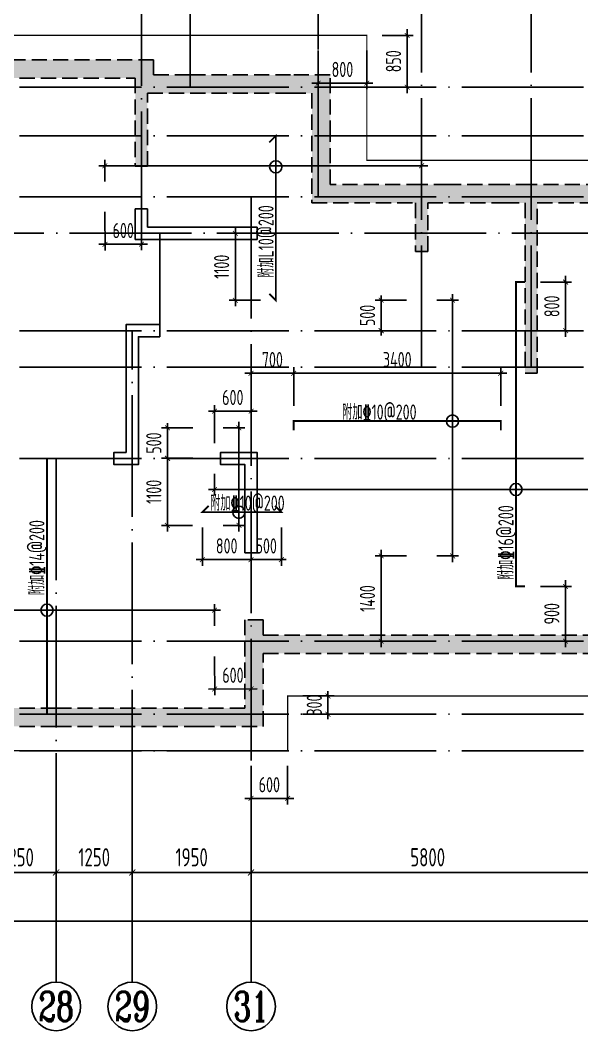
# Model space of a CAD drawing. Extents: x -668857 to 154266, y -275694 to 291306.
# Drawn here: x -389166 to -379946, y 195067 to 211667 of the extents above; entities that cross this region are included whole.
import ezdxf
from ezdxf.enums import TextEntityAlignment as Align

# ---------------------------------------------------------------- set-up
doc = ezdxf.new("R2010")
doc.units = 0
doc.header["$LTSCALE"] = 1000
doc.linetypes.add('DASH', pattern=[0.35, 0.25, -0.1])
doc.linetypes.add('DOTE', pattern=[2.42, 2, -0.2, 0.02, -0.2])
doc.layers.get('0').update_dxf_attribs({"linetype": 'CONTINUOUS'})
doc.layers.get('DEFPOINTS').update_dxf_attribs({"linetype": 'CONTINUOUS'})
for name, color, linetype in [('A-AXIS', 1, 'CONTINUOUS'), ('A-DOTE', 10, 'DOTE'), ('AXIS_NUM', 7, 'CONTINUOUS'), ('S-B板配筋', 6, 'CONTINUOUS'), ('S-B板配筋号', 7, 'CONTINUOUS'), ('S-J基础底板', 5, 'CONTINUOUS'), ('S-J基础底板标注', 3, 'CONTINUOUS'), ('S-Q墙填充', 252, 'CONTINUOUS'), ('S-Q墙实线', 6, 'CONTINUOUS'), ('S-Q墙虚线', 6, 'DASH'), ('S-Y一般标注', 3, 'CONTINUOUS')]:
    doc.layers.add(name, color=color, linetype=linetype)
doc.styles.add('TSSD_Axis', font='complex.shx', dxfattribs={"width": 0.7, "bigfont": 'hztxt.shx'})
doc.styles.add('TSSD_DIMENSION', font='Tssdeng.shx', dxfattribs={"width": 0.7, "bigfont": 'tssdchn.shx'})
doc.styles.add('TSSD_REIN', font='tssdeng.shx', dxfattribs={"width": 0.7, "height": 300, "bigfont": 'tssdchn.shx'})
doc.dimstyles.new('TSSD_100_100', dxfattribs={"dimtxt": 300, "dimasz": 100, "dimexe": 100, "dimexo": 250, "dimgap": 100, "dimtad": 1, "dimdec": 0, "dimzin": 0, "dimdsep": 46, "dimtxsty": 'TSSD_DIMENSION', "dimblk": 'ARCHTICK', "dimcen": 0, "dimdle": 100, "dimclrt": 7, "dimadec": 0, "dimazin": 0, "dimtfac": 1, "dimtdec": 0, "dimtix": 1, "dimtmove": 2, "dimatfit": 3, "dimldrblk": 'ARCHTICK', "dimfxl": 0, "dimtolj": 1, "dimtzin": 0, "dimarcsym": 0})
doc.dimstyles.new('TSSD_100_100$0', dxfattribs={"dimtxt": 300, "dimasz": 80, "dimexe": 100, "dimexo": 250, "dimgap": 100, "dimtad": 1, "dimdec": 0, "dimzin": 0, "dimdsep": 46, "dimtxsty": 'TSSD_DIMENSION', "dimblk": 'ARCHTICK', "dimcen": 0, "dimdle": 100, "dimclrd": 3, "dimclre": 3, "dimclrt": 7, "dimadec": 0, "dimazin": 0, "dimtfac": 1, "dimtdec": 0, "dimtix": 1, "dimtmove": 2, "dimatfit": 3, "dimldrblk": 'ARCHTICK', "dimfxl": 0, "dimtolj": 1, "dimtzin": 0, "dimarcsym": 0})

# ---------------------------------------------------------------- blocks, each defined once
blk = doc.blocks.new('_ArchTick')
at = {"color": 0, "linetype": 'ByBlock', "const_width": 0.15}
blk.add_lwpolyline([(-0.5, -0.5), (0.5, 0.5)], dxfattribs=at)
blk = doc.blocks.new('*D826')
at = {"layer": 'DEFPOINTS', "color": 0}
for p in [(-380876, 207366), (-380213, 207366), (-380876, 206567)]:
    blk.add_point(p, dxfattribs=at)
at = {"layer": 'S-J基础底板标注', "color": 3, "lineweight": -2}
for p, q in [((-380626, 207366), (-380113, 207366)), ((-380213, 206467), (-380213, 207466)), ((-380626, 206567), (-380113, 206567))]:
    blk.add_line(p, q, dxfattribs=at)
at = {"layer": 'S-J基础底板标注', "color": 3, "lineweight": -2, "xscale": 80, "yscale": 80, "zscale": 80}
for p, rotation in [((-380213, 207366), 89.99728698922796), ((-380213, 206567), 269.997286989228)]:
    blk.add_blockref('_ArchTick', p, dxfattribs=dict(at, rotation=rotation))
at = {"layer": 'S-J基础底板标注', "color": 7, "insert": (-380438, 206967), "char_height": 250, "attachment_point": 5, "rotation": 89.9973, "style": 'TSSD_DIMENSION'}
blk.add_mtext('\\A1;800', dxfattribs=at)
blk = doc.blocks.new('*D901')
at = {"layer": 'DEFPOINTS', "color": 0, "ltscale": 0.5}
for p in [(-382576, 207067), (-382576, 202867), (-382068, 202867)]:
    blk.add_point(p, dxfattribs=at)
at = {"layer": 'S-J基础底板标注', "color": 3, "lineweight": -2, "ltscale": 0.5}
for p, q in [((-382326, 207067), (-381968, 207067)), ((-382068, 207167), (-382068, 202767)), ((-382326, 202867), (-381968, 202867))]:
    blk.add_line(p, q, dxfattribs=at)
at = {"layer": 'S-J基础底板标注', "color": 3, "lineweight": -2, "ltscale": 0.5, "xscale": 80, "yscale": 80, "zscale": 80}
for p, rotation in [((-382068, 207067), 90.00042564271044), ((-382068, 202867), 270.0004256427104)]:
    blk.add_blockref('_ArchTick', p, dxfattribs=dict(at, rotation=rotation))
blk = doc.blocks.new('*D856')
at = {"layer": 'DEFPOINTS', "color": 0}
for p in [(-383240, 202867), (-382576, 202867), (-382576, 201467)]:
    blk.add_point(p, dxfattribs=at)
at = {"layer": 'S-J基础底板标注', "color": 3, "lineweight": -2}
for p, q in [((-382826, 202867), (-383340, 202867)), ((-383240, 201367), (-383240, 202967)), ((-382826, 201467), (-383340, 201467))]:
    blk.add_line(p, q, dxfattribs=at)
at = {"layer": 'S-J基础底板标注', "color": 3, "lineweight": -2, "xscale": 80, "yscale": 80, "zscale": 80}
for p, rotation in [((-383240, 202867), 90), ((-383240, 201467), 270)]:
    blk.add_blockref('_ArchTick', p, dxfattribs=dict(at, rotation=rotation))
at = {"layer": 'S-J基础底板标注', "color": 7, "insert": (-383465, 202167), "char_height": 250, "attachment_point": 5, "rotation": 90, "style": 'TSSD_DIMENSION'}
blk.add_mtext('\\A1;1400', dxfattribs=at)
blk = doc.blocks.new('*D857')
at = {"layer": 'DEFPOINTS', "color": 0}
for p in [(-384676, 205867), (-385376, 205082), (-384676, 205082)]:
    blk.add_point(p, dxfattribs=at)
at = {"layer": 'S-J基础底板标注', "color": 3, "lineweight": -2}
for p, q in [((-385476, 205867), (-384576, 205867)), ((-385376, 205332), (-385376, 205967)), ((-384676, 205332), (-384676, 205967))]:
    blk.add_line(p, q, dxfattribs=at)
at = {"layer": 'S-J基础底板标注', "color": 3, "lineweight": -2, "xscale": 80, "yscale": 80, "zscale": 80, "rotation": 180}
blk.add_blockref('_ArchTick', (-385376, 205867), dxfattribs=at)
at = {"layer": 'S-J基础底板标注', "color": 3, "lineweight": -2, "xscale": 80, "yscale": 80, "zscale": 80}
blk.add_blockref('_ArchTick', (-384676, 205867), dxfattribs=at)
at = {"layer": 'S-J基础底板标注', "color": 7, "insert": (-385026, 206092), "char_height": 250, "attachment_point": 5, "style": 'TSSD_DIMENSION'}
blk.add_mtext('\\A1;700', dxfattribs=at)
blk = doc.blocks.new('*D858')
at = {"layer": 'DEFPOINTS', "color": 0}
for p in [(-381276, 205867), (-384676, 205082), (-381276, 205082)]:
    blk.add_point(p, dxfattribs=at)
at = {"layer": 'S-J基础底板标注', "color": 3, "lineweight": -2}
for p, q in [((-384776, 205867), (-381176, 205867)), ((-384676, 205332), (-384676, 205967)), ((-381276, 205332), (-381276, 205967))]:
    blk.add_line(p, q, dxfattribs=at)
at = {"layer": 'S-J基础底板标注', "color": 3, "lineweight": -2, "xscale": 80, "yscale": 80, "zscale": 80, "rotation": 180}
blk.add_blockref('_ArchTick', (-384676, 205867), dxfattribs=at)
at = {"layer": 'S-J基础底板标注', "color": 3, "lineweight": -2, "xscale": 80, "yscale": 80, "zscale": 80}
blk.add_blockref('_ArchTick', (-381276, 205867), dxfattribs=at)
at = {"layer": 'S-J基础底板标注', "color": 7, "insert": (-382976, 206092), "char_height": 250, "attachment_point": 5, "style": 'TSSD_DIMENSION'}
blk.add_mtext('\\A1;3400', dxfattribs=at)
blk = doc.blocks.new('*D902')
at = {"layer": 'DEFPOINTS', "color": 0, "ltscale": 0.5}
for p in [(-390976, 201975), (-390976, 201467), (-385976, 201467)]:
    blk.add_point(p, dxfattribs=at)
at = {"layer": 'S-J基础底板标注', "color": 3, "lineweight": -2, "ltscale": 0.5}
for p, q in [((-390976, 201717), (-390976, 202075)), ((-385976, 201717), (-385976, 202075)), ((-385876, 201975), (-391076, 201975))]:
    blk.add_line(p, q, dxfattribs=at)
at = {"layer": 'S-J基础底板标注', "color": 3, "lineweight": -2, "ltscale": 0.5, "xscale": 80, "yscale": 80, "zscale": 80, "rotation": 180.0000000000004}
blk.add_blockref('_ArchTick', (-390976, 201975), dxfattribs=at)
at = {"layer": 'S-J基础底板标注', "color": 3, "lineweight": -2, "ltscale": 0.5, "xscale": 80, "yscale": 80, "zscale": 80}
blk.add_blockref('_ArchTick', (-385976, 201975), dxfattribs=at)
blk = doc.blocks.new('*D861')
at = {"layer": 'DEFPOINTS', "color": 0}
for p in [(-385976, 201467), (-385376, 201469), (-385374, 200683)]:
    blk.add_point(p, dxfattribs=at)
at = {"layer": 'S-J基础底板标注', "color": 3, "lineweight": -2}
for p, q in [((-385975, 201217), (-385973, 200581)), ((-385375, 201219), (-385373, 200583)), ((-386074, 200680), (-385274, 200683))]:
    blk.add_line(p, q, dxfattribs=at)
at = {"layer": 'S-J基础底板标注', "color": 3, "lineweight": -2, "xscale": 80, "yscale": 80, "zscale": 80}
for p, rotation in [((-385974, 200681), 180.1836981249845), ((-385374, 200683), 0.1836981249844818)]:
    blk.add_blockref('_ArchTick', p, dxfattribs=dict(at, rotation=rotation))
at = {"layer": 'S-J基础底板标注', "color": 7, "insert": (-385674, 200907), "char_height": 250, "attachment_point": 5, "rotation": 0.1837, "style": 'TSSD_DIMENSION'}
blk.add_mtext('\\A1;600', dxfattribs=at)
blk = doc.blocks.new('*D905')
at = {"layer": 'DEFPOINTS', "color": 0, "ltscale": 0.5}
for p in [(-386084, 204970), (-386084, 203369), (-385576, 203369)]:
    blk.add_point(p, dxfattribs=at)
at = {"layer": 'S-J基础底板标注', "color": 3, "lineweight": -2, "ltscale": 0.5}
for p, q in [((-385576, 205070), (-385576, 203269)), ((-385834, 204970), (-385476, 204970)), ((-385834, 203369), (-385476, 203369))]:
    blk.add_line(p, q, dxfattribs=at)
at = {"layer": 'S-J基础底板标注', "color": 3, "lineweight": -2, "ltscale": 0.5, "xscale": 80, "yscale": 80, "zscale": 80}
for p, rotation in [((-385576, 204970), 89.9999260210089), ((-385576, 203369), 269.9999260210089)]:
    blk.add_blockref('_ArchTick', p, dxfattribs=dict(at, rotation=rotation))
blk = doc.blocks.new('*D871')
at = {"layer": 'DEFPOINTS', "color": 0}
for p in [(-386748, 204970), (-386084, 204970), (-386084, 204470)]:
    blk.add_point(p, dxfattribs=at)
at = {"layer": 'S-J基础底板标注', "color": 3, "lineweight": -2}
for p, q in [((-386748, 204970), (-386748, 205050)), ((-386334, 204970), (-386848, 204970)), ((-386748, 204470), (-386748, 204970)), ((-386334, 204470), (-386848, 204470)), ((-386748, 204470), (-386748, 204390))]:
    blk.add_line(p, q, dxfattribs=at)
at = {"layer": 'S-J基础底板标注', "color": 3, "lineweight": -2, "xscale": 80, "yscale": 80, "zscale": 80}
for p, rotation in [((-386748, 204970), 269.9859109120483), ((-386748, 204470), 89.98591091204825)]:
    blk.add_blockref('_ArchTick', p, dxfattribs=dict(at, rotation=rotation))
at = {"layer": 'S-J基础底板标注', "color": 7, "insert": (-386973, 204720), "char_height": 250, "attachment_point": 5, "rotation": 89.9859, "style": 'TSSD_DIMENSION'}
blk.add_mtext('\\A1;500', dxfattribs=at)
blk = doc.blocks.new('*D872')
at = {"layer": 'DEFPOINTS', "color": 0}
for p in [(-386176, 203584), (-385376, 203584), (-385376, 202806)]:
    blk.add_point(p, dxfattribs=at)
at = {"layer": 'S-J基础底板标注', "color": 3, "lineweight": -2}
for p, q in [((-386176, 203334), (-386176, 202706)), ((-385376, 203334), (-385376, 202706)), ((-386276, 202806), (-385276, 202806))]:
    blk.add_line(p, q, dxfattribs=at)
at = {"layer": 'S-J基础底板标注', "color": 3, "lineweight": -2, "xscale": 80, "yscale": 80, "zscale": 80, "rotation": 180}
blk.add_blockref('_ArchTick', (-386176, 202806), dxfattribs=at)
at = {"layer": 'S-J基础底板标注', "color": 3, "lineweight": -2, "xscale": 80, "yscale": 80, "zscale": 80}
blk.add_blockref('_ArchTick', (-385376, 202806), dxfattribs=at)
at = {"layer": 'S-J基础底板标注', "color": 7, "insert": (-385776, 203031), "char_height": 250, "attachment_point": 5, "style": 'TSSD_DIMENSION'}
blk.add_mtext('\\A1;800', dxfattribs=at)
blk = doc.blocks.new('*D873')
at = {"layer": 'DEFPOINTS', "color": 0}
for p in [(-385376, 203584), (-384877, 203584), (-384877, 202806)]:
    blk.add_point(p, dxfattribs=at)
at = {"layer": 'S-J基础底板标注', "color": 3, "lineweight": -2}
for p, q in [((-385376, 203334), (-385376, 202706)), ((-384877, 203334), (-384877, 202706)), ((-385376, 202806), (-385456, 202806)), ((-385376, 202806), (-384877, 202806)), ((-384877, 202806), (-384797, 202806))]:
    blk.add_line(p, q, dxfattribs=at)
at = {"layer": 'S-J基础底板标注', "color": 3, "lineweight": -2, "xscale": 80, "yscale": 80, "zscale": 80}
blk.add_blockref('_ArchTick', (-385376, 202806), dxfattribs=at)
at = {"layer": 'S-J基础底板标注', "color": 3, "lineweight": -2, "xscale": 80, "yscale": 80, "zscale": 80, "rotation": 180}
blk.add_blockref('_ArchTick', (-384877, 202806), dxfattribs=at)
at = {"layer": 'S-J基础底板标注', "color": 7, "insert": (-385127, 203031), "char_height": 250, "attachment_point": 5, "style": 'TSSD_DIMENSION'}
blk.add_mtext('\\A1;500', dxfattribs=at)
blk = doc.blocks.new('*D124')
at = {"layer": 'DEFPOINTS', "color": 0}
for p in [(43350, 3600), (45300, 3600), (45300, 2600)]:
    blk.add_point(p, dxfattribs=at)
at = {"layer": 'S-Y一般标注', "color": 0, "lineweight": -2}
for p, q in [((43350, 3350), (43350, 2500)), ((45300, 3350), (45300, 2500)), ((43250, 2600), (45400, 2600))]:
    blk.add_line(p, q, dxfattribs=at)
at = {"layer": 'S-Y一般标注', "color": 0, "lineweight": -2, "xscale": 100, "yscale": 100, "zscale": 100, "rotation": 180}
blk.add_blockref('_ArchTick', (43350, 2600), dxfattribs=at)
at = {"layer": 'S-Y一般标注', "color": 0, "lineweight": -2, "xscale": 100, "yscale": 100, "zscale": 100}
blk.add_blockref('_ArchTick', (45300, 2600), dxfattribs=at)
at = {"layer": 'S-Y一般标注', "color": 7, "insert": (44325, 2850), "char_height": 300, "attachment_point": 5, "style": 'TSSD_DIMENSION'}
blk.add_mtext('\\A1;1950', dxfattribs=at)
blk = doc.blocks.new('ts_axno')
at = {"color": 0, "linetype": 'ByBlock', "lineweight": -2}
blk.add_circle((0, 0), 0.5, dxfattribs=at)
at = {"color": 0, "linetype": 'ByBlock', "lineweight": -2, "style": 'TSSD_Axis', "width": 0.7}
blk.add_attdef('A', text='', height=0.6, dxfattribs=at).set_placement((0, 0), align=Align.MIDDLE_CENTER)
blk = doc.blocks.new('*D125')
at = {"layer": 'DEFPOINTS', "color": 0}
for p in [(45300, 3600), (51100, 3600), (51100, 2600)]:
    blk.add_point(p, dxfattribs=at)
at = {"layer": 'S-Y一般标注', "color": 0, "lineweight": -2}
for p, q in [((45300, 3350), (45300, 2500)), ((51100, 3350), (51100, 2500)), ((45200, 2600), (51200, 2600))]:
    blk.add_line(p, q, dxfattribs=at)
at = {"layer": 'S-Y一般标注', "color": 0, "lineweight": -2, "xscale": 100, "yscale": 100, "zscale": 100, "rotation": 180}
blk.add_blockref('_ArchTick', (45300, 2600), dxfattribs=at)
at = {"layer": 'S-Y一般标注', "color": 0, "lineweight": -2, "xscale": 100, "yscale": 100, "zscale": 100}
blk.add_blockref('_ArchTick', (51100, 2600), dxfattribs=at)
at = {"layer": 'S-Y一般标注', "color": 7, "insert": (48200, 2850), "char_height": 300, "attachment_point": 5, "style": 'TSSD_DIMENSION'}
blk.add_mtext('\\A1;5800', dxfattribs=at)
blk = doc.blocks.new('*D128')
at = {"layer": 'DEFPOINTS', "color": 0}
for p in [(4600, 3600), (54600, 3600), (54600, 1800)]:
    blk.add_point(p, dxfattribs=at)
at = {"layer": 'S-Y一般标注', "color": 0, "lineweight": -2}
for p, q in [((4600, 3350), (4600, 1700)), ((54600, 3350), (54600, 1700)), ((4500, 1800), (54700, 1800))]:
    blk.add_line(p, q, dxfattribs=at)
at = {"layer": 'S-Y一般标注', "color": 0, "lineweight": -2, "xscale": 100, "yscale": 100, "zscale": 100, "rotation": 180}
blk.add_blockref('_ArchTick', (4600, 1800), dxfattribs=at)
at = {"layer": 'S-Y一般标注', "color": 0, "lineweight": -2, "xscale": 100, "yscale": 100, "zscale": 100}
blk.add_blockref('_ArchTick', (54600, 1800), dxfattribs=at)
at = {"layer": 'S-Y一般标注', "color": 7, "insert": (29600, 2050), "char_height": 300, "attachment_point": 5, "style": 'TSSD_DIMENSION'}
blk.add_mtext('\\A1;50000', dxfattribs=at)
blk = doc.blocks.new('*D149')
at = {"layer": 'DEFPOINTS', "color": 0}
for p in [(40850, 3600), (42100, 3600), (42100, 2600)]:
    blk.add_point(p, dxfattribs=at)
at = {"layer": 'S-Y一般标注', "color": 0, "lineweight": -2}
for p, q in [((40850, 3350), (40850, 2500)), ((42100, 3350), (42100, 2500)), ((40750, 2600), (42200, 2600))]:
    blk.add_line(p, q, dxfattribs=at)
at = {"layer": 'S-Y一般标注', "color": 0, "lineweight": -2, "xscale": 100, "yscale": 100, "zscale": 100, "rotation": 180}
blk.add_blockref('_ArchTick', (40850, 2600), dxfattribs=at)
at = {"layer": 'S-Y一般标注', "color": 0, "lineweight": -2, "xscale": 100, "yscale": 100, "zscale": 100}
blk.add_blockref('_ArchTick', (42100, 2600), dxfattribs=at)
at = {"layer": 'S-Y一般标注', "color": 7, "insert": (41475, 2850), "char_height": 300, "attachment_point": 5, "style": 'TSSD_DIMENSION'}
blk.add_mtext('\\A1;1250', dxfattribs=at)
blk = doc.blocks.new('*D150')
at = {"layer": 'DEFPOINTS', "color": 0}
for p in [(42100, 3600), (43350, 3600), (43350, 2600)]:
    blk.add_point(p, dxfattribs=at)
at = {"layer": 'S-Y一般标注', "color": 0, "lineweight": -2}
for p, q in [((42100, 3350), (42100, 2500)), ((43350, 3350), (43350, 2500)), ((42000, 2600), (43450, 2600))]:
    blk.add_line(p, q, dxfattribs=at)
at = {"layer": 'S-Y一般标注', "color": 0, "lineweight": -2, "xscale": 100, "yscale": 100, "zscale": 100, "rotation": 180}
blk.add_blockref('_ArchTick', (42100, 2600), dxfattribs=at)
at = {"layer": 'S-Y一般标注', "color": 0, "lineweight": -2, "xscale": 100, "yscale": 100, "zscale": 100}
blk.add_blockref('_ArchTick', (43350, 2600), dxfattribs=at)
at = {"layer": 'S-Y一般标注', "color": 7, "insert": (42725, 2850), "char_height": 300, "attachment_point": 5, "style": 'TSSD_DIMENSION'}
blk.add_mtext('\\A1;1250', dxfattribs=at)
blk = doc.blocks.new('*D881')
at = {"layer": 'DEFPOINTS', "color": 0}
for p in [(-385376, 199667), (-384776, 199667), (-385376, 198884)]:
    blk.add_point(p, dxfattribs=at)
at = {"layer": 'S-J基础底板标注', "color": 3, "lineweight": -2}
for p, q in [((-385376, 199417), (-385376, 198784)), ((-384776, 199417), (-384776, 198784)), ((-384676, 198884), (-385476, 198884))]:
    blk.add_line(p, q, dxfattribs=at)
at = {"layer": 'S-J基础底板标注', "color": 3, "lineweight": -2, "xscale": 80, "yscale": 80, "zscale": 80}
for p, rotation in [((-385376, 198884), 180.0053800457108), ((-384776, 198884), 0.005380045710854374)]:
    blk.add_blockref('_ArchTick', p, dxfattribs=dict(at, rotation=rotation))
at = {"layer": 'S-J基础底板标注', "color": 7, "insert": (-385076, 199109), "char_height": 250, "attachment_point": 5, "rotation": 0.0054, "style": 'TSSD_DIMENSION'}
blk.add_mtext('\\A1;600', dxfattribs=at)
blk = doc.blocks.new('*D882')
at = {"layer": 'DEFPOINTS', "color": 0}
for p in [(-384276, 211417), (-383476, 211417), (-383476, 210633)]:
    blk.add_point(p, dxfattribs=at)
at = {"layer": 'S-J基础底板标注', "color": 3, "lineweight": -2}
for p, q in [((-384276, 211167), (-384276, 210533)), ((-383476, 211167), (-383476, 210533)), ((-384376, 210633), (-383376, 210633))]:
    blk.add_line(p, q, dxfattribs=at)
at = {"layer": 'S-J基础底板标注', "color": 3, "lineweight": -2, "xscale": 80, "yscale": 80, "zscale": 80, "rotation": 180}
blk.add_blockref('_ArchTick', (-384276, 210633), dxfattribs=at)
at = {"layer": 'S-J基础底板标注', "color": 3, "lineweight": -2, "xscale": 80, "yscale": 80, "zscale": 80}
blk.add_blockref('_ArchTick', (-383476, 210633), dxfattribs=at)
at = {"layer": 'S-J基础底板标注', "color": 7, "insert": (-383876, 210858), "char_height": 250, "attachment_point": 5, "style": 'TSSD_DIMENSION'}
blk.add_mtext('\\A1;800', dxfattribs=at)
blk = doc.blocks.new('*D883')
at = {"layer": 'DEFPOINTS', "color": 0}
for p in [(-383476, 211417), (-382813, 211417), (-383476, 210567)]:
    blk.add_point(p, dxfattribs=at)
at = {"layer": 'S-J基础底板标注', "color": 3, "lineweight": -2}
for p, q in [((-382813, 210467), (-382813, 211517)), ((-383226, 211417), (-382713, 211417)), ((-383226, 210567), (-382713, 210567))]:
    blk.add_line(p, q, dxfattribs=at)
at = {"layer": 'S-J基础底板标注', "color": 3, "lineweight": -2, "xscale": 80, "yscale": 80, "zscale": 80}
for p, rotation in [((-382813, 211417), 89.99346727435766), ((-382813, 210567), 269.9934672743577)]:
    blk.add_blockref('_ArchTick', p, dxfattribs=dict(at, rotation=rotation))
at = {"layer": 'S-J基础底板标注', "color": 7, "insert": (-383038, 210992), "char_height": 250, "attachment_point": 5, "rotation": 89.9935, "style": 'TSSD_DIMENSION'}
blk.add_mtext('\\A1;850', dxfattribs=at)
blk = doc.blocks.new('*D888')
at = {"layer": 'DEFPOINTS', "color": 0}
for p in [(-386748, 204470), (-386084, 204470), (-386085, 203369)]:
    blk.add_point(p, dxfattribs=at)
at = {"layer": 'S-J基础底板标注', "color": 3, "lineweight": -2}
for p, q in [((-386748, 203269), (-386748, 204570)), ((-386334, 204470), (-386848, 204470)), ((-386335, 203369), (-386848, 203369))]:
    blk.add_line(p, q, dxfattribs=at)
at = {"layer": 'S-J基础底板标注', "color": 3, "lineweight": -2, "xscale": 80, "yscale": 80, "zscale": 80}
for p, rotation in [((-386748, 204470), 89.98847166963107), ((-386748, 203369), 269.9884716696311)]:
    blk.add_blockref('_ArchTick', p, dxfattribs=dict(at, rotation=rotation))
at = {"layer": 'S-J基础底板标注', "color": 7, "insert": (-386973, 203920), "char_height": 250, "attachment_point": 5, "rotation": 89.9885, "style": 'TSSD_DIMENSION'}
blk.add_mtext('\\A1;1100', dxfattribs=at)
blk = doc.blocks.new('*D907')
at = {"layer": 'DEFPOINTS', "color": 0, "ltscale": 0.5}
for p in [(-387776, 209275), (-387776, 208767), (-382576, 208767)]:
    blk.add_point(p, dxfattribs=at)
at = {"layer": 'S-J基础底板标注', "color": 3, "lineweight": -2, "ltscale": 0.5}
for p, q in [((-387776, 209017), (-387776, 209375)), ((-382576, 209017), (-382576, 209375)), ((-382476, 209275), (-387876, 209275))]:
    blk.add_line(p, q, dxfattribs=at)
at = {"layer": 'S-J基础底板标注', "color": 3, "lineweight": -2, "ltscale": 0.5, "xscale": 80, "yscale": 80, "zscale": 80}
for p, rotation in [((-387776, 209275), 180.0000000000016), ((-382576, 209275), 1.598721155460225e-12)]:
    blk.add_blockref('_ArchTick', p, dxfattribs=dict(at, rotation=rotation))
blk = doc.blocks.new('*D892')
at = {"layer": 'DEFPOINTS', "color": 0}
for p in [(-385634, 208167), (-384971, 208167), (-384971, 207067)]:
    blk.add_point(p, dxfattribs=at)
at = {"layer": 'S-J基础底板标注', "color": 3, "lineweight": -2}
for p, q in [((-385221, 208167), (-385734, 208167)), ((-385634, 206967), (-385634, 208267)), ((-385221, 207067), (-385734, 207067))]:
    blk.add_line(p, q, dxfattribs=at)
at = {"layer": 'S-J基础底板标注', "color": 3, "lineweight": -2, "xscale": 80, "yscale": 80, "zscale": 80}
for p, rotation in [((-385634, 208167), 89.99869456061482), ((-385634, 207067), 269.9986945606148)]:
    blk.add_blockref('_ArchTick', p, dxfattribs=dict(at, rotation=rotation))
at = {"layer": 'S-J基础底板标注', "color": 7, "insert": (-385859, 207617), "char_height": 250, "attachment_point": 5, "rotation": 89.9987, "style": 'TSSD_DIMENSION'}
blk.add_mtext('\\A1;1100', dxfattribs=at)
blk = doc.blocks.new('*D510')
at = {"layer": 'DEFPOINTS', "color": 0}
for p in [(-380876, 202366), (-380213, 202366), (-380876, 201467)]:
    blk.add_point(p, dxfattribs=at)
at = {"layer": 'S-J基础底板标注', "color": 3, "lineweight": -2}
for p, q in [((-380626, 202366), (-380113, 202366)), ((-380213, 201367), (-380213, 202466)), ((-380626, 201467), (-380113, 201467))]:
    blk.add_line(p, q, dxfattribs=at)
at = {"layer": 'S-J基础底板标注', "color": 3, "lineweight": -2, "xscale": 80, "yscale": 80, "zscale": 80}
for p, rotation in [((-380213, 202366), 90), ((-380213, 201467), 270)]:
    blk.add_blockref('_ArchTick', p, dxfattribs=dict(at, rotation=rotation))
at = {"layer": 'S-J基础底板标注', "color": 7, "insert": (-380438, 201917), "char_height": 250, "attachment_point": 5, "rotation": 90, "style": 'TSSD_DIMENSION'}
blk.add_mtext('\\A1;900', dxfattribs=at)
blk = doc.blocks.new('*D512')
at = {"layer": 'DEFPOINTS', "color": 0}
for p in [(-383240, 207067), (-382576, 207067), (-382576, 206567)]:
    blk.add_point(p, dxfattribs=at)
at = {"layer": 'S-J基础底板标注', "color": 3, "lineweight": -2}
for p, q in [((-382826, 207067), (-383340, 207067)), ((-383240, 207067), (-383240, 207147)), ((-383240, 206567), (-383240, 207067)), ((-382826, 206567), (-383340, 206567)), ((-383240, 206567), (-383240, 206487))]:
    blk.add_line(p, q, dxfattribs=at)
at = {"layer": 'S-J基础底板标注', "color": 3, "lineweight": -2, "xscale": 80, "yscale": 80, "zscale": 80}
for p, rotation in [((-383240, 207067), 270), ((-383240, 206567), 90)]:
    blk.add_blockref('_ArchTick', p, dxfattribs=dict(at, rotation=rotation))
at = {"layer": 'S-J基础底板标注', "color": 7, "insert": (-383465, 206817), "char_height": 250, "attachment_point": 5, "rotation": 90, "style": 'TSSD_DIMENSION'}
blk.add_mtext('\\A1;500', dxfattribs=at)
blk = doc.blocks.new('20210824.17211196')
at = {"layer": 'S-Q墙填充', "ltscale": 0.5}
h = blk.add_hatch(dxfattribs=at)
h.set_pattern_fill('ARMORED', color=252, scale=30, style=0)
h.set_pattern_definition([(50, (48278.55, 29260.87), (215.17805, -18.82564), [22.5, -247.5]), (355, (48278.55, 29260.87), (-41.6254, 225.65764), [18, -198]), (100.4514, (48296.48, 29259.3), (173.5528, 206.83186), [19.12206, -210.34263]), (46.1842, (48278.55, 29320.87), (320.1723, -49.6557), [33.75, -371.25]), (96.6356, (48305.23, 29316.73), (280.3988, 292.2354), [28.6831, -315.5139]), (351.1842, (48278.55, 29320.87), (280.3986, 292.2356), [27, -297]), (21, (48308.55, 29305.87), (179.07212, -120.78567), [22.5, -247.5]), (326, (48308.55, 29305.87), (72.9946, 217.545), [18, -198]), (71.4514, (48323.47, 29295.8), (252.0668, 96.75915), [19.12206, -210.34263]), (37.5, (48278.55, 29260.87), (3.647957, 99.868156), [0, -195.6, 0, -201, 0, -198.75]), (7.5, (48278.55, 29260.87), (78.92086, 118.32351), [0, -114.6, 0, -191.1, 0, -75.75]), (327.5, (48211.65, 29260.87), (160.14673, -6.76646), [0, -75, 0, -234, 0, -310.5]), (317.5, (48181.65, 29260.87), (174.95585, 30.0315), [0, -97.5, 0, -155.4, 0, -220.5]), (45, (48278.55, 29260.87), (-106.06602, 106.06602), [])])
h.paths.add_polyline_path([(147542, 66729), (145942, 66729), (145542, 66729), (142642, 66729), (142192, 66729), (141292, 66729), (140842, 66729), (139342, 66729), (139342, 67529), (139342, 68529), (138692, 68529), (137042, 68529), (136442, 68529), (136442, 68779), (133242, 68779), (133242, 68529), (132642, 68529), (131042, 68529), (130342, 68529), (130342, 67529), (130342, 66729), (117642, 66729), (117192, 66729), (116292, 66729), (115842, 66729), (114342, 66729), (114342, 67529), (114342, 68529), (113692, 68529), (112042, 68529), (111442, 68529), (111442, 68779), (108242, 68779), (108242, 68529), (107642, 68529), (106042, 68529), (105342, 68529), (105342, 67529), (105342, 66729), (97142, 66729), (97142, 63729), (97142, 61129), (97142, 59029), (99942, 59029), (106442, 59029), (106442, 57829), (107492, 57829), (109842, 57829), (112192, 57829), (113242, 57829), (113242, 59029), (118842, 59029), (119742, 59029), (122342, 59029), (124942, 59029), (125842, 59029), (131442, 59029), (131442, 57829), (132492, 57829), (134842, 57829), (137192, 57829), (138242, 57829), (138242, 59029), (143842, 59029), (144742, 59029), (147542, 59029)])
h.paths.add_polyline_path([(100942, 59329), (100942, 60779), (100742, 60779), (100742, 59329), (99942, 59329), (97442, 59329), (97442, 61129), (97442, 63629), (98142, 63629), (98142, 63829), (97442, 63829), (97442, 66429), (97842, 66429), (98742, 66429), (99042, 66429), (99042, 65779), (99242, 65779), (99242, 66429), (101942, 66429), (101942, 63629), (102142, 63629), (102142, 66429), (102492, 66429), (103392, 66429), (103742, 66429), (103742, 65629), (103942, 65629), (103942, 66429), (105642, 66429), (105642, 67529), (105642, 68229), (106042, 68229), (107642, 68229), (108342, 68229), (108342, 67029), (108542, 67029), (108542, 68329), (108542, 68479), (111142, 68479), (111142, 68329), (111142, 67029), (111342, 67029), (111342, 68229), (112042, 68229), (113692, 68229), (114042, 68229), (114042, 67529), (114042, 66429), (115742, 66429), (115742, 65629), (115942, 65629), (115942, 66429), (116292, 66429), (117192, 66429), (117542, 66429), (117542, 63629), (117742, 63629), (117742, 66429), (120442, 66429), (120442, 63629), (120642, 63629), (120642, 66429), (120942, 66429), (121942, 66429), (122242, 66429), (122242, 66429), (122442, 66429), (122442, 66429), (122742, 66429), (123742, 66429), (124042, 66429), (124042, 63629), (124242, 63629), (124242, 66429), (126942, 66429), (126942, 63629), (127142, 63629), (127142, 66429), (127492, 66429), (128392, 66429), (128742, 66429), (128742, 65629), (128942, 65629), (128942, 66429), (130642, 66429), (130642, 67529), (130642, 68229), (131042, 68229), (132642, 68229), (133342, 68229), (133342, 67029), (133542, 67029), (133542, 68479), (136142, 68479), (136142, 67029), (136342, 67029), (136342, 68229), (137042, 68229), (138692, 68229), (139042, 68229), (139042, 67529), (139042, 66429), (140742, 66429), (140742, 65629), (140942, 65629), (140942, 66429), (141292, 66429), (142192, 66429), (142542, 66429), (142542, 63629), (142742, 63629), (142742, 66429), (145442, 66429), (145442, 65779), (145642, 65779), (145642, 66429), (145942, 66429), (146842, 66429), (147242, 66429), (147242, 63829), (146542, 63829), (146542, 63629), (147242, 63629), (147242, 61129), (147242, 59329), (144742, 59329), (143942, 59329), (143942, 60779), (143742, 60779), (143742, 59329), (138242, 59329), (138242, 59579), (137942, 59579), (137942, 59229), (137942, 58129), (137192, 58129), (134842, 58129), (132492, 58129), (131742, 58129), (131742, 59229), (131742, 59579), (131442, 59579), (131442, 59329), (125942, 59329), (125942, 60779), (125742, 60779), (125742, 59329), (124942, 59329), (122342, 59329), (119742, 59329), (118942, 59329), (118942, 60779), (118742, 60779), (118742, 59329), (113242, 59329), (113242, 59579), (112942, 59579), (112942, 59229), (112942, 58129), (112192, 58129), (109842, 58129), (107492, 58129), (106742, 58129), (106742, 59229), (106742, 59579), (106442, 59579), (106442, 59329)], flags=16)
at = {"layer": 'S-Q墙实线'}
for points in [[(136342, 66029), (136342, 66329), (136142, 66329), (136142, 65829), (136542, 65829), (138142, 65829), (138142, 66029), (136542, 66029)], [(135992, 62329), (135792, 62329), (135792, 62129), (136192, 62129), (136192, 64229), (136542, 64229), (136542, 64429), (135992, 64429)], [(137942, 60679), (137942, 62129), (137542, 62129), (137542, 62329), (138142, 62329), (138142, 60679)]]:
    blk.add_lwpolyline(points, close=True, dxfattribs=at)
at = {"layer": 'S-Q墙虚线', "color": 6}
for points in [[(132492, 57829), (134842, 57829), (137192, 57829), (138242, 57829), (138242, 59029), (143842, 59029), (144742, 59029), (147542, 59029), (147542, 66729), (145942, 66729), (145542, 66729), (142642, 66729), (142192, 66729), (141292, 66729), (140842, 66729), (139342, 66729), (139342, 67529), (139342, 68529), (138692, 68529), (137042, 68529), (136442, 68529), (136442, 68779), (133242, 68779)], [(133542, 68479), (136142, 68479), (136142, 67029), (136342, 67029), (136342, 68229), (137042, 68229), (138692, 68229), (139042, 68229), (139042, 67529), (139042, 66429), (140742, 66429), (140742, 65629), (140942, 65629), (140942, 66429), (141292, 66429), (142192, 66429), (142542, 66429), (142542, 63629), (142742, 63629), (142742, 66429), (145442, 66429)], [(143742, 59329), (138242, 59329), (138242, 59579), (137942, 59579), (137942, 59229), (137942, 58129), (137192, 58129), (134842, 58129), (132492, 58129)]]:
    blk.add_lwpolyline(points, dxfattribs=at)
blk = doc.blocks.new('*D911')
at = {"layer": 'DEFPOINTS', "color": 0}
for p in [(-384776, 200567), (-384113, 200567), (-384776, 200267)]:
    blk.add_point(p, dxfattribs=at)
at = {"layer": 'S-J基础底板标注', "color": 3, "lineweight": -2}
for p, q in [((-384526, 200567), (-384013, 200567)), ((-384113, 200567), (-384113, 200647)), ((-384113, 200267), (-384113, 200567)), ((-384526, 200267), (-384013, 200267)), ((-384113, 200267), (-384113, 200187))]:
    blk.add_line(p, q, dxfattribs=at)
at = {"layer": 'S-J基础底板标注', "color": 3, "lineweight": -2, "xscale": 80, "yscale": 80, "zscale": 80}
for p, rotation in [((-384113, 200567), 270), ((-384113, 200267), 90)]:
    blk.add_blockref('_ArchTick', p, dxfattribs=dict(at, rotation=rotation))
at = {"layer": 'S-J基础底板标注', "color": 7, "insert": (-384338, 200417), "char_height": 250, "attachment_point": 5, "rotation": 90, "style": 'TSSD_DIMENSION'}
blk.add_mtext('\\A1;300', dxfattribs=at)
blk = doc.blocks.new('*D935')
at = {"layer": 'DEFPOINTS', "color": 0, "ltscale": 0.5}
for p in [(-385976, 204467), (-377876, 204467), (-385976, 203958)]:
    blk.add_point(p, dxfattribs=at)
at = {"layer": 'S-J基础底板标注', "color": 3, "lineweight": -2, "ltscale": 0.5}
for p, q in [((-385976, 204217), (-385976, 203858)), ((-377876, 204217), (-377876, 203858)), ((-377776, 203958), (-386076, 203958))]:
    blk.add_line(p, q, dxfattribs=at)
at = {"layer": 'S-J基础底板标注', "color": 3, "lineweight": -2, "ltscale": 0.5, "xscale": 80, "yscale": 80, "zscale": 80}
for p, rotation in [((-385976, 203958), 179.9998338032619), ((-377876, 203958), 359.9998338032619)]:
    blk.add_blockref('_ArchTick', p, dxfattribs=dict(at, rotation=rotation))
blk = doc.blocks.new('*D936')
at = {"layer": 'DEFPOINTS', "color": 0}
for p in [(-385976, 205245), (-385976, 204467), (-385376, 204467)]:
    blk.add_point(p, dxfattribs=at)
at = {"layer": 'S-J基础底板标注', "color": 3, "lineweight": -2}
for p, q in [((-385976, 204717), (-385976, 205345)), ((-385376, 204717), (-385376, 205345)), ((-385276, 205245), (-386076, 205245))]:
    blk.add_line(p, q, dxfattribs=at)
at = {"layer": 'S-J基础底板标注', "color": 3, "lineweight": -2, "xscale": 80, "yscale": 80, "zscale": 80}
for p, rotation in [((-385976, 205245), 180.000000001459), ((-385376, 205245), 1.459072862530775e-09)]:
    blk.add_blockref('_ArchTick', p, dxfattribs=dict(at, rotation=rotation))
at = {"layer": 'S-J基础底板标注', "color": 7, "insert": (-385676, 205470), "char_height": 250, "attachment_point": 5, "rotation": 0, "style": 'TSSD_DIMENSION'}
blk.add_mtext('\\A1;600', dxfattribs=at)
blk = doc.blocks.new('*D937')
at = {"layer": 'DEFPOINTS', "color": 0}
for p in [(-387776, 208767), (-387176, 208768), (-387774, 207986)]:
    blk.add_point(p, dxfattribs=at)
at = {"layer": 'S-J基础底板标注', "color": 3, "lineweight": -2}
for p, q in [((-387775, 208517), (-387774, 207886)), ((-387175, 208518), (-387174, 207888)), ((-387074, 207988), (-387874, 207986))]:
    blk.add_line(p, q, dxfattribs=at)
at = {"layer": 'S-J基础底板标注', "color": 3, "lineweight": -2, "xscale": 80, "yscale": 80, "zscale": 80}
for p, rotation in [((-387774, 207986), 180.1749186498496), ((-387174, 207988), 0.1749186498495714)]:
    blk.add_blockref('_ArchTick', p, dxfattribs=dict(at, rotation=rotation))
at = {"layer": 'S-J基础底板标注', "color": 7, "insert": (-387475, 208212), "char_height": 250, "attachment_point": 5, "rotation": 0.1749, "style": 'TSSD_DIMENSION'}
blk.add_mtext('\\A1;600', dxfattribs=at)
blk = doc.blocks.new('20210726.16350016')
at = {"layer": 'A-AXIS'}
for p, q in [((42100, 3600), (42100, 800)), ((43350, 3600), (43350, 800)), ((45300, 3600), (45300, 800))]:
    blk.add_line(p, q, dxfattribs=at)
at = {"layer": 'A-DOTE'}
for p, q in [((43500, 13100.3), (43500, 21100)), ((46400, 13700), (46400, 21100)), ((48100, 10900), (48100, 21100)), ((49900, 10900), (49900, 21100)), ((44300, 15500), (44300, 17600)), ((55600, 15500), (3600, 15500)), ((55600, 14700), (3600, 14700)), ((55600, 13700), (3600, 13700)), ((45299.8, 13700), (45300, 3600)), ((3600, 13100.3), (55600, 13100.3)), ((43800, 11500), (43800, 13100)), ((55600, 11500), (3600, 11500)), ((43350, 3600), (43350, 11500)), ((55600, 10900), (3600, 10900)), ((55600, 9400), (3600, 9400)), ((42100, 9400), (42100, 3600)), ((55600, 6400), (3600, 6400)), ((55600, 5200), (3600, 5200)), ((55600, 4600), (3600, 4600))]:
    blk.add_line(p, q, dxfattribs=at)
at = {"layer": 'A-AXIS'}
ref = blk.add_blockref('ts_axno', (42100, 400), dxfattribs=dict(at, xscale=-800, yscale=800, zscale=800, rotation=180))
ref.add_attrib('19', '28', dxfattribs={"layer": 'AXIS_NUM', "height": 480, "style": 'TSSD_Axis', "width": 0.7}).set_placement((42100, 400), align=Align.MIDDLE_CENTER)
ref = blk.add_blockref('ts_axno', (43350, 400), dxfattribs=dict(at, xscale=-800, yscale=800, zscale=800, rotation=180))
ref.add_attrib('19', '29', dxfattribs={"layer": 'AXIS_NUM', "height": 480, "style": 'TSSD_Axis', "width": 0.7}).set_placement((43350, 400), align=Align.MIDDLE_CENTER)
ref = blk.add_blockref('ts_axno', (45300, 400), dxfattribs=dict(at, xscale=-800, yscale=800, zscale=800, rotation=180))
ref.add_attrib('19', '31', dxfattribs={"layer": 'AXIS_NUM', "height": 480, "style": 'TSSD_Axis', "width": 0.7}).set_placement((45300, 400), align=Align.MIDDLE_CENTER)
at = {"layer": 'S-Y一般标注'}
for base, p1, p2, picture, middle in [((54600, 1800), (4600, 3600), (54600, 3600), '*D128', (29600, 2050)), ((42100, 2600.1), (40850, 3600.1), (42100, 3600.1), '*D149', (41475, 2850.1)), ((43350, 2600.1), (42100, 3600.1), (43350, 3600.1), '*D150', (42725, 2850.1)), ((45300, 2600.1), (43350, 3600.1), (45300, 3600.1), '*D124', (44325, 2850.1)), ((51100, 2600), (45300, 3600), (51100, 3600), '*D125', (48200, 2850))]:
    dim = blk.add_linear_dim(base=base, p1=p1, p2=p2, dimstyle='TSSD_100_100', dxfattribs=at)
    dim.commit()
    dim.dimension.update_dxf_attribs({"geometry": picture, "text_midpoint": middle})

msp = doc.modelspace()

# ---------------------------------------------------------------- linework, layer by layer
at = {"layer": 'S-B板配筋', "const_width": 30}
for points in [[(-385076.66, 207173.31), (-384970.59, 207067.24), (-384970.59, 209766.68), (-385076.66, 209660.62)], [(-380876.2, 207366.49), (-381026.2, 207366.49), (-381026.28, 202366.35), (-380876.28, 202366.34)], [(-384675.88, 204932.17), (-384675.88, 205082.17), (-381276.25, 205082.17), (-381276.25, 204932.17)], [(-388576.23, 204466.66), (-388726.23, 204466.66), (-388726.22, 200266.66), (-388576.22, 200266.66)], [(-384982.86, 203690.3), (-384876.79, 203584.23), (-386176.32, 203584.23), (-386070.26, 203690.3)]]:
    msp.add_lwpolyline(points, dxfattribs=at)
at = {"layer": 'S-J基础底板', "const_width": 20}
msp.add_lwpolyline([(-417576.25, 199666.66), (-409576.22, 199666.66), (-409576.27, 200866.57), (-392376.21, 200866.9), (-392376.25, 199666.71), (-384776.26, 199666.71), (-384776.25, 200566.66), (-375176.27, 200566.7), (-375176.22, 209366.68), (-383476.24, 209366.68), (-383476.24, 211416.68), (-393676.24, 211416.68), (-393676.24, 209366.68), (-408476.24, 209366.68), (-408476.24, 211416.68), (-418676.24, 211416.68), (-418676.24, 209366.68), (-426876.24, 209366.68), (-426876.24, 200666.68), (-417576.21, 200666.68)], close=True, dxfattribs=at)
at = {"layer": 'S-J基础底板标注', "color": 2, "ltscale": 0.5}
for centre in [(-384970.59, 209258.45), (-382068.27, 205082.17), (-381026.25, 203958.42), (-385575.98, 203584.23), (-388726.22, 201974.9)]:
    msp.add_circle(centre, 100, dxfattribs=at)

# ---------------------------------------------------------------- block references
at = {"layer": 'A-DOTE'}
msp.add_blockref('20210726.16350016', (-430676.23, 195066.61), dxfattribs=at)
at = {"layer": 'S-Q墙实线'}
msp.add_blockref('20210824.17211196', (-523418.53, 142237.67), dxfattribs=at)

# ---------------------------------------------------------------- texts
at = {"layer": 'S-B板配筋号', "color": 1, "style": 'TSSD_REIN', "width": 0.7}
for s, p in [('附加L10@200', (-385005.78, 207435.78)), ('附加%%13216@200', (-381066.78, 202471.67)), ('附加%%13214@200', (-388768.35, 202223.52))]:
    msp.add_text(s, height=250, rotation=90, dxfattribs=at).set_placement(p)
for p in [(-383879.68, 205104.49), (-386045.25, 203609.49)]:
    msp.add_text('附加%%13210@200', height=250, dxfattribs=at).set_placement(p)

# ---------------------------------------------------------------- dimensions: what is measured, and where the dimension line sits
at = {"layer": 'S-J基础底板标注'}
for p1, p2, distance, picture, middle in [((-383476.34, 210566.66), (-383476.24, 211416.68), -663.55, '*D883', (-383037.74, 210991.62)), ((-384276.13, 211416.68), (-383476.24, 211416.68), -783.84, '*D882', (-383876.19, 210857.85)), ((-387176.26, 208768.49), (-387776.23, 208766.66), 780.74, '*D937', (-387474.55, 208211.84)), ((-384970.59, 207067.25), (-384970.57, 208166.93), 663.68, '*D892', (-385859.26, 207617.11)), ((-380876.24, 206566.68), (-380876.2, 207366.49), -663.65, '*D826', (-380437.57, 206966.57)), ((-382576.23, 206566.66), (-382576.23, 207067.12), 663.65, '*D512', (-383464.88, 206816.89)), ((-385376.37, 205082.17), (-384675.88, 205082.17), 784.48, '*D857', (-385026.12, 206091.66)), ((-384675.88, 205082.17), (-381276.25, 205082.17), 784.48, '*D858', (-382976.06, 206091.66)), ((-385376.36, 204466.66), (-385976.37, 204466.66), -778.4, '*D936', (-385676.36, 205470.06)), ((-386084.34, 204469.56), (-386084.22, 204969.78), 663.65, '*D871', (-386972.93, 204719.89)), ((-386084.57, 203369.33), (-386084.34, 204469.56), 663.65, '*D888', (-386973.1, 203919.62)), ((-386176.32, 203584.23), (-385376.31, 203584.23), -778.4, '*D872', (-385776.32, 203030.84)), ((-385376.31, 203584.23), (-384876.79, 203584.23), -778.4, '*D873', (-385126.55, 203030.84)), ((-382576.2, 201466.68), (-382576.2, 202866.56), 663.65, '*D856', (-383464.85, 202166.62)), ((-380876.28, 201466.66), (-380876.28, 202366.34), -663.65, '*D510', (-380437.63, 201916.5)), ((-385976.18, 201466.68), (-385376.28, 201468.61), -785.89, '*D861', (-385674.43, 200906.75)), ((-384776.25, 200266.68), (-384776.25, 200566.66), -663.65, '*D911', (-384337.6, 200416.67)), ((-384776.26, 199666.71), (-385376.25, 199666.66), 782.38, '*D881', (-385076.2, 199109.3))]:
    dim = msp.add_aligned_dim(p1=p1, p2=p2, distance=distance, dimstyle='TSSD_100_100$0', override={"dimtxt": 250}, dxfattribs=at)
    dim.commit()
    dim.dimension.update_dxf_attribs({"geometry": picture, "text_midpoint": middle})
at = {"layer": 'S-J基础底板标注', "color": 2, "ltscale": 0.5}
for p1, p2, distance, picture, middle in [((-382576.23, 208766.66), (-387776.23, 208766.66), -508.22, '*D907', (-385176.23, 209274.88)), ((-382576.23, 207067.1), (-382576.2, 202866.56), 507.94, '*D901', (-382068.27, 204966.83)), ((-386084.22, 204969.78), (-386084.22, 203369.33), 507.98, '*D905', (-385576.24, 204169.56)), ((-377876.23, 204466.66), (-385976.4, 204466.68), 508.24, '*D935', (-381926.32, 203958.43)), ((-385976.18, 201466.68), (-390975.85, 201466.68), -508.22, '*D902', (-388476.01, 201974.9))]:
    dim = msp.add_aligned_dim(p1=p1, p2=p2, distance=distance, text=' ', dimstyle='TSSD_100_100$0', dxfattribs=at)
    dim.commit()
    dim.dimension.update_dxf_attribs({"geometry": picture, "text_midpoint": middle})

doc.saveas('drawing.dxf')
